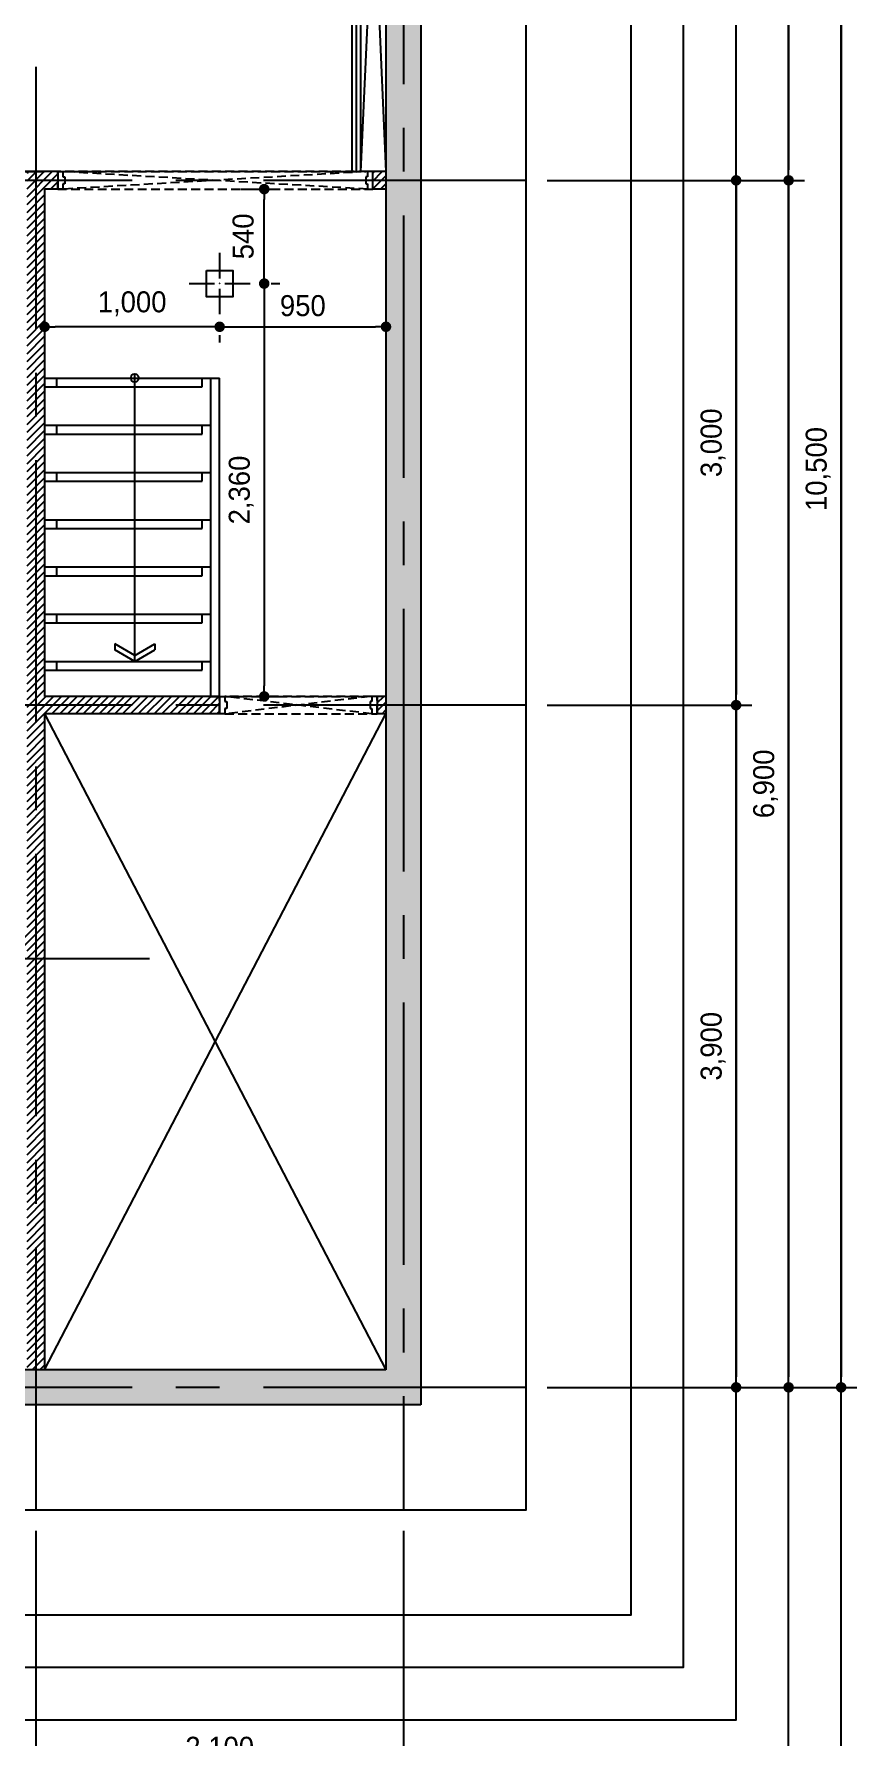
# Model space of a CAD drawing. Header units: millimetres. Extents: x -224448 to 1592092, y -164641 to 319001.
# Drawn here: x -33135 to -28435, y 151205 to 160940 of the extents above; entities that cross this region are included whole.
import ezdxf

# ---------------------------------------------------------------- set-up
doc = ezdxf.new("R2010")
doc.units = ezdxf.units.MM
doc.linetypes.add('CENTER2', pattern=[1.125, 0.75, -0.125, 0.125, -0.125])
doc.linetypes.add('HIDDEN', pattern=[9.525, 6.35, -3.175])
doc.layers.get('Defpoints').update_dxf_attribs({"color": 35})
for name, color, linetype in [('ARREA', 1, 'Continuous'), ('CORE', 7, 'Continuous'), ('DIM', 3, 'Continuous'), ('I-LIGHT', 1, 'Continuous'), ('I_CON', 2, 'Continuous'), ('I_FUR', 6, 'Continuous'), ('I_HAT', 8, 'Continuous'), ('I_WALL', 3, 'Continuous')]:
    doc.layers.add(name, color=color, linetype=linetype)
doc.styles.add('IABU-글꼴스타일', font='')
doc.styles.get('IABU-글꼴스타일').set_extended_font_data('HY울릉도L')
doc.linetypes.add('BATTING', pattern='A,0.00254,-2.54,[134,ltypeshp.shx,S=2.54,R=0,X=-2.54,Y=0],-5.08,[134,ltypeshp.shx,S=2.54,R=180,X=2.54,Y=0],-2.54', length=10.16254)
doc.dimstyles.new('IABC-100 (SUB)', dxfattribs={"dimscale": 60, "dimtxt": 2, "dimasz": 1, "dimexe": 1.5, "dimexo": 2, "dimgap": 1, "dimtad": 1, "dimdec": 0, "dimdsep": 46, "dimlunit": 6, "dimtxsty": 'IABU-글꼴스타일', "dimblk": '1234_Dot', "dimcen": 1, "dimclrd": 4, "dimclre": 4, "dimclrt": 7, "dimadec": 0, "dimazin": 0, "dimtfac": 1, "dimtdec": 0, "dimtix": 1, "dimtmove": 2, "dimatfit": 3, "dimldrblk": '1234_Dot', "dimfxl": 2, "dimtolj": 1, "dimtzin": 0, "dimarcsym": 0})
pattern_1 = [(45, (29872.41, 109636.475), (-22.45064, 22.45064), [])]

# ---------------------------------------------------------------- blocks, each defined once
blk = doc.blocks.new('1234_Dot')
at = {"color": 0, "linetype": 'ByBlock', "lineweight": -2}
blk.add_line((-0.5, 0), (-1, 0), dxfattribs=at)
at = {"color": 0, "linetype": 'ByBlock', "const_width": 0.5}
blk.add_lwpolyline([(-0.25, 0, 1), (0.25, 0, 1)], format="xyb", close=True, dxfattribs=at)
blk = doc.blocks.new('*D845')
at = {"layer": 'Defpoints', "color": 0, "ltscale": 50, "transparency": 16777216}
for p in [(-30324.5, 163703.5), (-30324.5, 153203.5), (-28524.5, 153203.5)]:
    blk.add_point(p, dxfattribs=at)
at = {"layer": 'DIM', "color": 4, "lineweight": -2, "ltscale": 50, "transparency": 16777216}
for p, q in [((-30204.5, 163703.5), (-28434.5, 163703.5)), ((-28524.5, 163643.5), (-28524.5, 153263.5)), ((-30204.5, 153203.5), (-28434.5, 153203.5))]:
    blk.add_line(p, q, dxfattribs=at)
at = {"layer": 'DIM', "color": 4, "lineweight": -2, "ltscale": 50, "transparency": 16777216, "xscale": 60, "yscale": 60, "zscale": 60}
for p, rotation in [((-28524.5, 163703.5), 90), ((-28524.5, 153203.5), 270)]:
    blk.add_blockref('1234_Dot', p, dxfattribs=dict(at, rotation=rotation))
at = {"layer": 'DIM', "color": 7, "ltscale": 50, "transparency": 16777216, "insert": (-28656, 158453.5), "char_height": 120, "attachment_point": 5, "rotation": 90, "style": 'IABU-글꼴스타일'}
blk.add_mtext('\\A1;10,500', dxfattribs=at)
blk = doc.blocks.new('*D846')
at = {"layer": 'Defpoints', "color": 0, "ltscale": 50, "transparency": 16777216}
for p in [(-30324.5, 163703.5), (-30324.5, 160103.5), (-28824.5, 160103.5)]:
    blk.add_point(p, dxfattribs=at)
at = {"layer": 'DIM', "color": 4, "lineweight": -2, "ltscale": 50, "transparency": 16777216}
for p, q in [((-30204.5, 163703.5), (-28734.5, 163703.5)), ((-28824.5, 163643.5), (-28824.5, 160163.5)), ((-30204.5, 160103.5), (-28734.5, 160103.5))]:
    blk.add_line(p, q, dxfattribs=at)
at = {"layer": 'DIM', "color": 4, "lineweight": -2, "ltscale": 50, "transparency": 16777216, "xscale": 60, "yscale": 60, "zscale": 60}
for p, rotation in [((-28824.5, 163703.5), 90), ((-28824.5, 160103.5), 270)]:
    blk.add_blockref('1234_Dot', p, dxfattribs=dict(at, rotation=rotation))
at = {"layer": 'DIM', "color": 7, "ltscale": 50, "transparency": 16777216, "insert": (-28956, 161903.5), "char_height": 120, "attachment_point": 5, "rotation": 90, "style": 'IABU-글꼴스타일'}
blk.add_mtext('\\A1;3,600', dxfattribs=at)
blk = doc.blocks.new('*D830')
at = {"layer": 'Defpoints', "color": 0, "ltscale": 50, "transparency": 16777216}
for p in [(-30324.5, 160103.5), (-30324.5, 153203.5), (-28824.5, 153203.5)]:
    blk.add_point(p, dxfattribs=at)
at = {"layer": 'DIM', "color": 4, "lineweight": -2, "ltscale": 50, "transparency": 16777216}
for p, q in [((-30204.5, 160103.5), (-28734.5, 160103.5)), ((-28824.5, 160043.5), (-28824.5, 153263.5)), ((-30204.5, 153203.5), (-28734.5, 153203.5))]:
    blk.add_line(p, q, dxfattribs=at)
at = {"layer": 'DIM', "color": 4, "lineweight": -2, "ltscale": 50, "transparency": 16777216, "xscale": 60, "yscale": 60, "zscale": 60}
for p, rotation in [((-28824.5, 160103.5), 90), ((-28824.5, 153203.5), 270)]:
    blk.add_blockref('1234_Dot', p, dxfattribs=dict(at, rotation=rotation))
at = {"layer": 'DIM', "color": 7, "ltscale": 50, "transparency": 16777216, "insert": (-28956, 156653.5), "char_height": 120, "attachment_point": 5, "rotation": 90, "style": 'IABU-글꼴스타일'}
blk.add_mtext('\\A1;6,900', dxfattribs=at)
blk = doc.blocks.new('*D847')
at = {"layer": 'Defpoints', "color": 0, "ltscale": 50, "transparency": 16777216}
for p in [(-30324.5, 160103.5), (-30324.5, 157103.5), (-29124.5, 157103.5)]:
    blk.add_point(p, dxfattribs=at)
at = {"layer": 'DIM', "color": 4, "lineweight": -2, "ltscale": 50, "transparency": 16777216}
for p, q in [((-30204.5, 160103.5), (-29034.5, 160103.5)), ((-29124.5, 160043.5), (-29124.5, 157163.5)), ((-30204.5, 157103.5), (-29034.5, 157103.5))]:
    blk.add_line(p, q, dxfattribs=at)
at = {"layer": 'DIM', "color": 4, "lineweight": -2, "ltscale": 50, "transparency": 16777216, "xscale": 60, "yscale": 60, "zscale": 60}
for p, rotation in [((-29124.5, 160103.5), 90), ((-29124.5, 157103.5), 270)]:
    blk.add_blockref('1234_Dot', p, dxfattribs=dict(at, rotation=rotation))
at = {"layer": 'DIM', "color": 7, "ltscale": 50, "transparency": 16777216, "insert": (-29256, 158603.5), "char_height": 120, "attachment_point": 5, "rotation": 90, "style": 'IABU-글꼴스타일'}
blk.add_mtext('\\A1;3,000', dxfattribs=at)
blk = doc.blocks.new('*D831')
at = {"layer": 'Defpoints', "color": 0, "ltscale": 50, "transparency": 16777216}
for p in [(-30324.5, 157103.5), (-30324.5, 153203.5), (-29124.5, 153203.5)]:
    blk.add_point(p, dxfattribs=at)
at = {"layer": 'DIM', "color": 4, "lineweight": -2, "ltscale": 50, "transparency": 16777216}
for p, q in [((-30204.5, 157103.5), (-29034.5, 157103.5)), ((-29124.5, 157043.5), (-29124.5, 153263.5)), ((-30204.5, 153203.5), (-29034.5, 153203.5))]:
    blk.add_line(p, q, dxfattribs=at)
at = {"layer": 'DIM', "color": 4, "lineweight": -2, "ltscale": 50, "transparency": 16777216, "xscale": 60, "yscale": 60, "zscale": 60}
for p, rotation in [((-29124.5, 157103.5), 90), ((-29124.5, 153203.5), 270)]:
    blk.add_blockref('1234_Dot', p, dxfattribs=dict(at, rotation=rotation))
at = {"layer": 'DIM', "color": 7, "ltscale": 50, "transparency": 16777216, "insert": (-29256, 155153.5), "char_height": 120, "attachment_point": 5, "rotation": 90, "style": 'IABU-글꼴스타일'}
blk.add_mtext('\\A1;3,900', dxfattribs=at)
blk = doc.blocks.new('*D832')
at = {"layer": 'Defpoints', "color": 0, "ltscale": 50, "transparency": 16777216}
for p in [(-43024.5, 152503.5), (-33124.5, 152503.5), (-33124.5, 151003.5)]:
    blk.add_point(p, dxfattribs=at)
at = {"layer": 'DIM', "color": 4, "lineweight": -2, "ltscale": 50, "transparency": 16777216}
for p, q in [((-43024.5, 152383.5), (-43024.5, 150913.5)), ((-33124.5, 152383.5), (-33124.5, 150913.5)), ((-42964.5, 151003.5), (-33184.5, 151003.5))]:
    blk.add_line(p, q, dxfattribs=at)
at = {"layer": 'DIM', "color": 4, "lineweight": -2, "ltscale": 50, "transparency": 16777216, "xscale": 60, "yscale": 60, "zscale": 60, "rotation": 180}
blk.add_blockref('1234_Dot', (-43024.5, 151003.5), dxfattribs=at)
at = {"layer": 'DIM', "color": 4, "lineweight": -2, "ltscale": 50, "transparency": 16777216, "xscale": 60, "yscale": 60, "zscale": 60}
blk.add_blockref('1234_Dot', (-33124.5, 151003.5), dxfattribs=at)
at = {"layer": 'DIM', "color": 7, "ltscale": 50, "transparency": 16777216, "insert": (-38074.5, 151134.9), "char_height": 120, "attachment_point": 5, "style": 'IABU-글꼴스타일'}
blk.add_mtext('\\A1;9,900', dxfattribs=at)
blk = doc.blocks.new('*D833')
at = {"layer": 'Defpoints', "color": 0, "ltscale": 50, "transparency": 16777216}
for p in [(-33124.5, 152503.5), (-31024.5, 152503.5), (-31024.5, 151003.5)]:
    blk.add_point(p, dxfattribs=at)
at = {"layer": 'DIM', "color": 4, "lineweight": -2, "ltscale": 50, "transparency": 16777216}
for p, q in [((-33124.5, 152383.5), (-33124.5, 150913.5)), ((-31024.5, 152383.5), (-31024.5, 150913.5)), ((-33064.5, 151003.5), (-31084.5, 151003.5))]:
    blk.add_line(p, q, dxfattribs=at)
at = {"layer": 'DIM', "color": 4, "lineweight": -2, "ltscale": 50, "transparency": 16777216, "xscale": 60, "yscale": 60, "zscale": 60, "rotation": 180}
blk.add_blockref('1234_Dot', (-33124.5, 151003.5), dxfattribs=at)
at = {"layer": 'DIM', "color": 4, "lineweight": -2, "ltscale": 50, "transparency": 16777216, "xscale": 60, "yscale": 60, "zscale": 60}
blk.add_blockref('1234_Dot', (-31024.5, 151003.5), dxfattribs=at)
at = {"layer": 'DIM', "color": 7, "ltscale": 50, "transparency": 16777216, "insert": (-32074.5, 151134.9), "char_height": 120, "attachment_point": 5, "style": 'IABU-글꼴스타일'}
blk.add_mtext('\\A1;2,100', dxfattribs=at)
blk = doc.blocks.new('*D834')
at = {"layer": 'Defpoints', "color": 0, "ltscale": 50, "transparency": 16777216}
for p in [(-45824.5, 152503.5), (-31024.5, 152503.5), (-45824.5, 150703.5)]:
    blk.add_point(p, dxfattribs=at)
at = {"layer": 'DIM', "color": 4, "lineweight": -2, "ltscale": 50, "transparency": 16777216}
for p, q in [((-45824.5, 152383.5), (-45824.5, 150613.5)), ((-31024.5, 152383.5), (-31024.5, 150613.5)), ((-31084.5, 150703.5), (-45764.5, 150703.5))]:
    blk.add_line(p, q, dxfattribs=at)
at = {"layer": 'DIM', "color": 4, "lineweight": -2, "ltscale": 50, "transparency": 16777216, "xscale": 60, "yscale": 60, "zscale": 60, "rotation": 180}
blk.add_blockref('1234_Dot', (-45824.5, 150703.5), dxfattribs=at)
at = {"layer": 'DIM', "color": 4, "lineweight": -2, "ltscale": 50, "transparency": 16777216, "xscale": 60, "yscale": 60, "zscale": 60}
blk.add_blockref('1234_Dot', (-31024.5, 150703.5), dxfattribs=at)
at = {"layer": 'DIM', "color": 7, "ltscale": 50, "transparency": 16777216, "insert": (-38424.5, 150834.9), "char_height": 120, "attachment_point": 5, "style": 'IABU-글꼴스타일'}
blk.add_mtext('\\A1;14,800', dxfattribs=at)
blk = doc.blocks.new('j 10')
at = {"layer": 'I_FUR', "color": 8, "linetype": 'HIDDEN', "ltscale": 8}
for p, q in [((300474.4, 48441.6), (300574.4, 48441.6)), ((300474.4, 48411.6), (300474.4, 48441.6)), ((300474.4, 48441.6), (300474.4, 48441.6)), ((300474.4, 48411.6), (300474.4, 47571.6)), ((300504.4, 48411.6), (300474.4, 48411.6)), ((300474.4, 47571.6), (300574.4, 48411.6)), ((300574.4, 47581.6), (300474.4, 48411.6)), ((300504.4, 48401.6), (300504.4, 48411.6)), ((300544.4, 48401.6), (300504.4, 48401.6)), ((300574.4, 48411.6), (300544.4, 48411.6)), ((300544.4, 48411.6), (300544.4, 48401.6)), ((300574.4, 48441.6), (300574.4, 48411.6)), ((300574.4, 47571.6), (300574.4, 48411.6)), ((300574.4, 48411.6), (300574.4, 47581.6)), ((300504.4, 47571.6), (300474.4, 47571.6)), ((300474.4, 47571.6), (300474.4, 47541.6)), ((300474.4, 47541.6), (300574.4, 47541.6)), ((300474.4, 47541.6), (300474.4, 47541.6)), ((300544.4, 47581.6), (300504.4, 47581.6)), ((300504.4, 47581.6), (300504.4, 47571.6)), ((300544.4, 47571.6), (300544.4, 47581.6)), ((300574.4, 47571.6), (300544.4, 47571.6)), ((300574.4, 47541.6), (300574.4, 47571.6))]:
    blk.add_line(p, q, dxfattribs=at)
blk = doc.blocks.new('j855')
at = {"layer": 'I-LIGHT'}
for p, q in [((96735.3, 140572.4), (96735.3, 140427.4)), ((96560.3, 140397.4), (96705.3, 140397.4)), ((96735.3, 140398.4), (96735.3, 140396.4)), ((96765.3, 140397.4), (96910.3, 140397.4)), ((96735.3, 140367.4), (96735.3, 140222.4))]:
    blk.add_line(p, q, dxfattribs=at)
at = {"layer": 'I-LIGHT', "ltscale": 50}
blk.add_lwpolyline([(96660.3, 140472.4), (96810.3, 140472.4), (96810.3, 140322.4), (96660.3, 140322.4)], close=True, dxfattribs=at)
at = {"layer": 'I-LIGHT'}
blk.add_lwpolyline([(96736.3, 140397.4), (96735.3, 140397.4), (96734.3, 140397.4)], dxfattribs=at)
blk = doc.blocks.new('*D842')
at = {"layer": 'Defpoints', "color": 0, "ltscale": 50, "transparency": 16777216}
for p in [(-32074.5, 160053.5), (-31820, 160053.5), (-31899.5, 159513.5)]:
    blk.add_point(p, dxfattribs=at)
at = {"layer": 'DIM', "color": 4, "lineweight": -2, "ltscale": 50, "transparency": 16777216}
for p, q in [((-31954.5, 160053.5), (-31730, 160053.5)), ((-31820, 159573.5), (-31820, 159993.5)), ((-31779.5, 159513.5), (-31730, 159513.5))]:
    blk.add_line(p, q, dxfattribs=at)
at = {"layer": 'DIM', "color": 4, "lineweight": -2, "ltscale": 50, "transparency": 16777216, "xscale": 60, "yscale": 60, "zscale": 60}
for p, rotation in [((-31820, 160053.5), 90), ((-31820, 159513.5), 270)]:
    blk.add_blockref('1234_Dot', p, dxfattribs=dict(at, rotation=rotation))
at = {"layer": 'DIM', "color": 7, "ltscale": 50, "transparency": 16777216, "insert": (-31940, 159783.5), "char_height": 120, "attachment_point": 5, "rotation": 90, "style": 'IABU-글꼴스타일'}
blk.add_mtext('\\A1;540', dxfattribs=at)
blk = doc.blocks.new('*D858')
at = {"layer": 'Defpoints', "color": 0, "ltscale": 50, "transparency": 16777216}
for p in [(-31899.5, 159513.5), (-31899.5, 157153.5), (-31820, 157153.5)]:
    blk.add_point(p, dxfattribs=at)
at = {"layer": 'DIM', "color": 4, "lineweight": -2, "ltscale": 50, "transparency": 16777216}
for p, q in [((-31779.5, 159513.5), (-31730, 159513.5)), ((-31820, 159453.5), (-31820, 157213.5)), ((-31779.5, 157153.5), (-31730, 157153.5))]:
    blk.add_line(p, q, dxfattribs=at)
at = {"layer": 'DIM', "color": 4, "lineweight": -2, "ltscale": 50, "transparency": 16777216, "xscale": 60, "yscale": 60, "zscale": 60}
for p, rotation in [((-31820, 159513.5), 90), ((-31820, 157153.5), 270)]:
    blk.add_blockref('1234_Dot', p, dxfattribs=dict(at, rotation=rotation))
at = {"layer": 'DIM', "color": 7, "ltscale": 50, "transparency": 16777216, "insert": (-31951.4, 158333.5), "char_height": 120, "attachment_point": 5, "rotation": 90, "style": 'IABU-글꼴스타일'}
blk.add_mtext('\\A1;2,360', dxfattribs=at)
blk = doc.blocks.new('*D859')
at = {"layer": 'Defpoints', "color": 0, "ltscale": 50, "transparency": 16777216}
for p in [(-33074.5, 159338.5), (-33074.5, 159266.6), (-32074.5, 159338.5)]:
    blk.add_point(p, dxfattribs=at)
at = {"layer": 'DIM', "color": 4, "lineweight": -2, "ltscale": 50, "transparency": 16777216}
for p, q in [((-32134.5, 159266.6), (-33014.5, 159266.6)), ((-33074.5, 159218.5), (-33074.5, 159176.6)), ((-32074.5, 159218.5), (-32074.5, 159176.6))]:
    blk.add_line(p, q, dxfattribs=at)
at = {"layer": 'DIM', "color": 4, "lineweight": -2, "ltscale": 50, "transparency": 16777216, "xscale": 60, "yscale": 60, "zscale": 60, "rotation": 180}
blk.add_blockref('1234_Dot', (-33074.5, 159266.6), dxfattribs=at)
at = {"layer": 'DIM', "color": 4, "lineweight": -2, "ltscale": 50, "transparency": 16777216, "xscale": 60, "yscale": 60, "zscale": 60}
blk.add_blockref('1234_Dot', (-32074.5, 159266.6), dxfattribs=at)
at = {"layer": 'DIM', "color": 7, "ltscale": 50, "transparency": 16777216, "insert": (-32574.5, 159398), "char_height": 120, "attachment_point": 5, "style": 'IABU-글꼴스타일'}
blk.add_mtext('\\A1;1,000', dxfattribs=at)
blk = doc.blocks.new('*D860')
at = {"layer": 'Defpoints', "color": 0, "ltscale": 50, "transparency": 16777216}
for p in [(-32074.5, 159338.5), (-31124.5, 159338.5), (-31124.5, 159266.6)]:
    blk.add_point(p, dxfattribs=at)
at = {"layer": 'DIM', "color": 4, "lineweight": -2, "ltscale": 50, "transparency": 16777216}
for p, q in [((-32014.5, 159266.6), (-31184.5, 159266.6)), ((-32074.5, 159218.5), (-32074.5, 159176.6)), ((-31124.5, 159218.5), (-31124.5, 159176.6))]:
    blk.add_line(p, q, dxfattribs=at)
at = {"layer": 'DIM', "color": 4, "lineweight": -2, "ltscale": 50, "transparency": 16777216, "xscale": 60, "yscale": 60, "zscale": 60, "rotation": 180}
blk.add_blockref('1234_Dot', (-32074.5, 159266.6), dxfattribs=at)
at = {"layer": 'DIM', "color": 4, "lineweight": -2, "ltscale": 50, "transparency": 16777216, "xscale": 60, "yscale": 60, "zscale": 60}
blk.add_blockref('1234_Dot', (-31124.5, 159266.6), dxfattribs=at)
at = {"layer": 'DIM', "color": 7, "ltscale": 50, "transparency": 16777216, "insert": (-31599.5, 159386.6), "char_height": 120, "attachment_point": 5, "style": 'IABU-글꼴스타일'}
blk.add_mtext('\\A1;950', dxfattribs=at)

msp = doc.modelspace()

# ---------------------------------------------------------------- hatches: boundary and pattern name
at = {"layer": 'I_HAT', "true_color": 0x000000}
h = msp.add_hatch(color=18, dxfattribs=at)
h.dxf.hatch_style = 1
h.paths.add_polyline_path([(-30924.535, 163803.458), (-45318.984, 163803.458), (-45930.412, 153103.458), (-30924.535, 153103.458)])
h.paths.add_polyline_path([(-31124.535, 163603.458), (-31124.535, 153303.458), (-45718.657, 153303.458), (-45130.086, 163603.458)], flags=16)
h.paths.add_polyline_path([(-43472.035, 163080.535), (-43472.035, 162654.556), (-43074.535, 162654.556), (-43074.535, 161103.458), (-42974.535, 161103.458), (-42949.535, 161103.458), (-42949.535, 163578.458), (-31149.535, 163578.458), (-31149.535, 160153.458), (-31174.535, 160153.458), (-31174.535, 163553.458), (-42924.535, 163553.458), (-42924.535, 161103.458), (-42974.535, 161103.458), (-43074.535, 161103.458), (-43074.535, 161124.556), (-44059.535, 161124.556), (-44259.535, 161124.556), (-44309.535, 161124.556), (-44309.535, 161074.556), (-44823.799, 161074.556, -1), (-44870.27, 161074.556, -0.41421356), (-44847.035, 161097.791), (-44847.035, 163080.535)], flags=0)
h.paths.add_polyline_path([(-44059.535, 162804.556), (-44059.535, 161864.556), (-44009.535, 161864.556), (-44009.535, 161914.556), (-43472.035, 161914.556), (-43472.035, 161174.556), (-43445.432, 161174.556), (-43357.757, 161225.175), (-43357.757, 161190.534), (-43472.035, 161124.556), (-43586.312, 161190.534), (-43586.312, 161225.175), (-43498.637, 161174.556), (-43472.035, 161174.556), (-43472.035, 161494.556), (-44059.535, 161494.556), (-44059.535, 162804.556), (-44109.535, 162804.556), (-44109.535, 161494.556), (-44209.535, 161494.556), (-44209.535, 162804.556)], flags=0)
h.paths.add_polyline_path([(-42974.535, 160203.458), (-42924.535, 160203.458), (-42924.535, 155803.458), (-42974.535, 155803.458)], flags=0)
h.paths.add_polyline_path([(-43074.535, 160053.458), (-43074.535, 153303.458), (-45332.943, 160053.458)], flags=0)
h.paths.add_polyline_path([(-33074.535, 158973.458), (-32582.671, 158973.458, -1), (-32536.2, 158973.458), (-32074.535, 158973.458), (-32074.535, 157153.458), (-32074.535, 157053.458), (-33074.535, 157053.458), (-32099.535, 155178.458), (-33074.535, 153303.458), (-33074.535, 157053.458), (-32074.535, 157053.458), (-32074.535, 157153.458), (-32124.535, 157153.458), (-33074.535, 157153.458)], flags=0)
h.paths.add_polyline_path([(-32124.535, 158703.458), (-32124.535, 157353.458), (-32174.535, 157353.458), (-32174.535, 157303.458), (-33006.936, 157303.458), (-33006.936, 157353.458), (-32559.436, 157353.458), (-32673.713, 157419.436), (-32673.713, 157454.077), (-32559.436, 157388.099), (-32559.436, 157573.458), (-33006.936, 157573.458), (-33006.936, 157623.458), (-32559.436, 157623.458), (-32559.436, 157843.458), (-33006.936, 157843.458), (-33006.936, 157893.458), (-32559.436, 157893.458), (-32559.436, 158113.458), (-33006.936, 158113.458), (-33006.936, 158163.458), (-32559.436, 158163.458), (-32559.436, 158383.458), (-33006.936, 158383.458), (-33006.936, 158433.458), (-32559.436, 158433.458), (-32559.436, 158653.458), (-33006.936, 158653.458), (-33006.936, 158703.458)], flags=0)
at = {"layer": 'I_HAT'}
h = msp.add_hatch(dxfattribs=at)
h.set_pattern_fill('ANSI31', color=256, scale=10)
h.set_pattern_definition([(45, (33680.907, 10549.89), (-22.4506403, 22.4506403), [])])
h.paths.add_polyline_path([(-43024.535, 160103.458), (-45330.086, 160103.458), (-45332.943, 160053.458), (-43074.535, 160053.458), (-43074.535, 155753.458), (-43024.535, 155753.458)])
h.paths.add_polyline_path([(-42974.535, 160103.458), (-43024.535, 160103.458), (-43024.535, 155753.458), (-42924.535, 155753.458), (-42924.535, 155803.458), (-42974.535, 155803.458)])
h.paths.add_polyline_path([(-43024.535, 160153.458), (-43074.535, 160153.458), (-45327.229, 160153.458), (-45330.086, 160103.458), (-43024.535, 160103.458)])
h.paths.add_polyline_path([(-42974.535, 160153.458), (-43024.535, 160153.458), (-43024.535, 160103.458), (-42974.535, 160103.458)])
h.paths.add_polyline_path([(-42974.535, 155703.458), (-42924.535, 155703.458), (-42924.535, 155753.458), (-43024.535, 155753.458), (-43024.535, 153303.458), (-42974.535, 153303.458)])
h.paths.add_polyline_path([(-43024.535, 155753.458), (-43074.535, 155753.458), (-43074.535, 153303.458), (-43024.535, 153303.458)])
h.paths.add_polyline_path([(-35774.513, 153728.872), (-35234.513, 153728.872), (-35234.513, 153931.729), (-35774.513, 153931.729)], flags=9)
h.paths.add_polyline_path([(-37934.85, 154941.485), (-37291.719, 154941.485), (-37291.719, 155188.77), (-37934.85, 155188.77)], flags=9)
h.paths.add_polyline_path([(-37846.394, 158991.231), (-37096.075, 158991.231), (-37096.075, 159279.731), (-37846.394, 159279.731)], flags=9)
h.paths.add_polyline_path([(-39612.603, 157630.602), (-37198.115, 157630.602), (-37198.115, 157928.72), (-39612.603, 157928.72)], flags=9)
h.paths.add_polyline_path([(-39586.159, 157888.152), (-37048.323, 157888.152), (-37048.323, 158177.752), (-39586.159, 158177.752)], flags=9)
h.paths.add_polyline_path([(-39633.6, 158121.984), (-38624.628, 158121.984), (-38624.628, 158420.102), (-39633.6, 158420.102)], flags=9)
h.paths.add_polyline_path([(-39600.381, 158319.984), (-34544.583, 158319.984), (-34544.583, 158618.102), (-39600.381, 158618.102)], flags=9)
h.paths.add_polyline_path([(-32190.18, 154871.285), (-31548.633, 154871.285), (-31548.633, 155159.785), (-32190.18, 155159.785)], flags=9)
h.paths.add_polyline_path([(-32767.574, 154560.797), (-31576.762, 154560.797), (-31576.762, 154933.5), (-32767.574, 154933.5)], flags=9)
h.paths.add_polyline_path([(-41811.35, 162149.497), (-39602.968, 162149.497), (-39602.968, 163010.287), (-41811.35, 163010.287)], flags=9)
h.paths.add_polyline_path([(-38321.401, 154602.99), (-37675.995, 154602.99), (-37675.995, 154975.693), (-38321.401, 154975.693)], flags=9)
h.paths.add_polyline_path([(-38869.733, 158676.484), (-37133.515, 158676.484), (-37133.515, 159049.187), (-38869.733, 159049.187)], flags=9)
h = msp.add_hatch(dxfattribs=at)
h.set_pattern_fill('ANSI31', color=256, scale=10)
h.set_pattern_definition(pattern_1)
h.paths.add_polyline_path([(-33074.535, 157053.458), (-32074.535, 157053.458), (-32074.535, 157153.458), (-32124.535, 157153.458), (-33074.535, 157153.458), (-33074.535, 160053.458), (-32999.535, 160053.458), (-32999.535, 160153.458), (-33174.535, 160153.458), (-33174.535, 155803.458), (-33224.535, 155803.458), (-33224.535, 155703.458), (-33174.535, 155703.458), (-33174.535, 153303.458), (-33074.535, 153303.458)])
h = msp.add_hatch(dxfattribs=at)
h.set_pattern_fill('ANSI31', color=256, scale=10)
h.set_pattern_definition(pattern_1)
h.paths.add_polyline_path([(-31124.535, 160153.458), (-31199.535, 160153.458), (-31199.535, 160053.458), (-31124.535, 160053.458)])
h.paths.add_polyline_path([(-31124.535, 157153.458), (-31174.535, 157153.458), (-31174.535, 157053.458), (-31124.535, 157053.458)])

# ---------------------------------------------------------------- linework, layer by layer
at = {"color": 9}
for p, q in [((-31124.535, 163373.458), (-31269.926, 160153.458)), ((-31269.926, 163373.458), (-31124.535, 160153.458))]:
    msp.add_line(p, q, dxfattribs=at)
at = {"layer": 'ARREA', "color": 1, "linetype": 'CENTER2', "ltscale": 2000}
for p, q in [((-31024.535, 164403.458), (-31024.535, 152503.458)), ((-33124.535, 160753.458), (-33124.535, 152503.458)), ((-30324.535, 160103.458), (-33774.535, 160103.458)), ((-30324.535, 157103.458), (-33774.535, 157103.458)), ((-32474.535, 155653.458), (-43674.535, 155653.458)), ((-30324.535, 153203.458), (-46525.677, 153203.458))]:
    msp.add_line(p, q, dxfattribs=at)
at = {"layer": 'CORE'}
msp.add_line((-32124.535, 157153.458), (-32074.535, 157153.458), dxfattribs=at)
at = {"layer": 'Defpoints'}
for points in [[(-28524.535, 166197.525), (-48325.677, 166197.525), (-48325.677, 150703.458), (-28524.535, 150703.458)], [(-28824.535, 165897.525), (-48025.677, 165897.525), (-48025.677, 151003.458), (-28824.535, 151003.458)], [(-29124.535, 165597.525), (-47725.677, 165597.525), (-47725.677, 151303.458), (-29124.535, 151303.458)], [(-29424.535, 165297.525), (-47425.677, 165297.525), (-47425.677, 151603.458), (-29424.535, 151603.458)], [(-29724.535, 164997.525), (-47125.677, 164997.525), (-47125.677, 151903.458), (-29724.535, 151903.458)], [(-30324.535, 164397.525), (-46525.677, 164397.525), (-46525.677, 152503.458), (-30324.535, 152503.458)]]:
    msp.add_lwpolyline(points, close=True, dxfattribs=at)
at = {"layer": 'I_CON'}
for p, q in [((-30924.535, 163803.458), (-30924.535, 153103.458)), ((-31124.535, 163603.458), (-31124.535, 153303.458)), ((-31124.535, 153303.458), (-45718.657, 153303.458)), ((-30924.535, 153103.458), (-45930.412, 153103.458))]:
    msp.add_line(p, q, dxfattribs=at)
at = {"layer": 'I_FUR', "color": 8, "linetype": 'BATTING', "ltscale": 2.4}
msp.add_line((-31294.926, 163373.458), (-31294.926, 160153.458), dxfattribs=at)
at = {"layer": 'I_FUR', "color": 8, "linetype": 'HIDDEN', "ltscale": 8}
for p, q in [((-31229.535, 160153.458), (-32999.535, 160153.458)), ((-32999.535, 160053.458), (-32999.535, 160153.458)), ((-32999.535, 160153.458), (-32969.535, 160153.458)), ((-32999.535, 160153.458), (-31239.535, 160153.458)), ((-32969.535, 160153.458), (-32969.535, 160123.458)), ((-31229.535, 160053.458), (-32969.535, 160153.458)), ((-31239.535, 160153.458), (-32969.535, 160053.458)), ((-31199.535, 160153.458), (-31229.535, 160153.458)), ((-31229.535, 160153.458), (-31229.535, 160123.458)), ((-31199.535, 160053.458), (-31199.535, 160153.458)), ((-32999.535, 160053.458), (-31229.535, 160053.458)), ((-32969.535, 160053.458), (-32999.535, 160053.458)), ((-32999.535, 160053.458), (-32999.535, 160053.458)), ((-32969.535, 160123.458), (-32959.535, 160123.458)), ((-32959.535, 160083.458), (-32969.535, 160083.458)), ((-32969.535, 160083.458), (-32969.535, 160053.458)), ((-32959.535, 160123.458), (-32959.535, 160083.458)), ((-31229.535, 160123.458), (-31239.535, 160123.458)), ((-31239.535, 160123.458), (-31239.535, 160083.458)), ((-31239.535, 160083.458), (-31229.535, 160083.458)), ((-31229.535, 160083.458), (-31229.535, 160053.458)), ((-31229.535, 160053.458), (-31199.535, 160053.458)), ((-31199.535, 160053.458), (-31199.535, 160053.458))]:
    msp.add_line(p, q, dxfattribs=at)
at = {"layer": 'I_HAT'}
for p, q in [((-33074.535, 158973.458), (-32074.535, 158973.458)), ((-33006.936, 158973.458), (-33006.936, 158923.458)), ((-32559.436, 157353.458), (-32559.436, 158996.694)), ((-32559.436, 158973.458), (-32559.436, 158996.694)), ((-32174.535, 158923.458), (-32174.535, 158973.458)), ((-32124.535, 157153.458), (-32124.535, 158973.458)), ((-32074.535, 157153.458), (-32074.535, 158973.458)), ((-33074.535, 158923.458), (-32174.535, 158923.458)), ((-33074.535, 158703.458), (-32124.535, 158703.458)), ((-33006.936, 158703.458), (-33006.936, 158653.458)), ((-32174.535, 158653.458), (-32174.535, 158703.458)), ((-33074.535, 158653.458), (-32174.535, 158653.458)), ((-33074.535, 158433.458), (-32124.535, 158433.458)), ((-33006.936, 158433.458), (-33006.936, 158383.458)), ((-32174.535, 158383.458), (-32174.535, 158433.458)), ((-33074.535, 158383.458), (-32174.535, 158383.458)), ((-33074.535, 158163.458), (-32124.535, 158163.458)), ((-33074.535, 158113.458), (-32174.535, 158113.458)), ((-33006.936, 158163.458), (-33006.936, 158113.458)), ((-32174.535, 158113.458), (-32174.535, 158163.458)), ((-33074.535, 157893.458), (-32124.535, 157893.458)), ((-33074.535, 157843.458), (-32174.535, 157843.458)), ((-33006.936, 157893.458), (-33006.936, 157843.458)), ((-32174.535, 157843.458), (-32174.535, 157893.458)), ((-33074.535, 157623.458), (-32124.535, 157623.458)), ((-33006.936, 157623.458), (-33006.936, 157573.458)), ((-32174.535, 157573.458), (-32174.535, 157623.458)), ((-33074.535, 157573.458), (-32174.535, 157573.458)), ((-32559.436, 157388.099), (-32673.713, 157454.077)), ((-32673.713, 157454.077), (-32673.713, 157419.436)), ((-32559.436, 157353.458), (-32673.713, 157419.436)), ((-32559.436, 157388.099), (-32445.158, 157454.077)), ((-32559.436, 157353.458), (-32445.158, 157419.436)), ((-32445.158, 157454.077), (-32445.158, 157419.436)), ((-33074.535, 157353.458), (-32124.535, 157353.458)), ((-33006.936, 157353.458), (-33006.936, 157303.458)), ((-32174.535, 157303.458), (-32174.535, 157353.458)), ((-33074.535, 157303.458), (-32174.535, 157303.458)), ((-33074.535, 157053.458), (-31124.535, 153303.458)), ((-33074.535, 153303.458), (-31124.535, 157053.458))]:
    msp.add_line(p, q, dxfattribs=at)
msp.add_circle((-32559.436, 158973.458), 23.235, dxfattribs=at)
at = {"layer": 'I_WALL'}
for p, q in [((-31319.926, 163423.458), (-31319.926, 160153.458)), ((-31269.926, 163423.458), (-31269.926, 160153.458)), ((-33393.048, 160153.458), (-33074.535, 160153.458)), ((-32999.535, 160153.458), (-33274.535, 160153.458)), ((-31124.535, 160153.458), (-31199.535, 160153.458)), ((-32999.535, 160053.458), (-33074.535, 160053.458)), ((-33074.535, 160053.458), (-33074.535, 157153.458)), ((-31124.535, 160053.458), (-31199.535, 160053.458)), ((-32074.535, 157153.458), (-33074.535, 157153.458)), ((-32074.535, 157153.458), (-32074.535, 157053.458)), ((-31124.535, 157153.458), (-31174.535, 157153.458)), ((-31174.535, 157153.458), (-31174.535, 157053.458)), ((-32074.535, 157053.458), (-33074.535, 157053.458)), ((-33074.535, 157053.458), (-33074.535, 153303.458)), ((-31124.535, 157053.458), (-31174.535, 157053.458))]:
    msp.add_line(p, q, dxfattribs=at)
for points in [[(-32999.535, 160153.458), (-32999.535, 160053.458)], [(-31199.535, 160053.458), (-31199.535, 160153.458)]]:
    msp.add_lwpolyline(points, dxfattribs=at)

# ---------------------------------------------------------------- block references
msp.add_blockref('j855', (-128809.87, 19116.046))
at = {"layer": 'I_HAT', "rotation": 90}
msp.add_blockref('j 10', (16367.099, -143420.972), dxfattribs=at)

# ---------------------------------------------------------------- dimensions: what is measured, and where the dimension line sits
at = {"layer": 'DIM', "ltscale": 50}
for base, p1, p2, picture, middle in [((-28524.535, 153203.458), (-30324.535, 163703.458), (-30324.535, 153203.458), '*D845', (-28655.963, 158453.458)), ((-28824.535, 160103.458), (-30324.535, 163703.458), (-30324.535, 160103.458), '*D846', (-28955.963, 161903.458)), ((-31820, 160053.458), (-31899.532, 159513.458), (-32074.532, 160053.458), '*D842', (-31940, 159783.458)), ((-28824.535, 153203.458), (-30324.535, 160103.458), (-30324.535, 153203.458), '*D830', (-28955.963, 156653.458)), ((-29124.535, 157103.458), (-30324.535, 160103.458), (-30324.535, 157103.458), '*D847', (-29255.963, 158603.458)), ((-31820, 157153.458), (-31899.532, 159513.458), (-31899.532, 157153.458), '*D858', (-31951.429, 158333.458)), ((-29124.535, 153203.458), (-30324.535, 157103.458), (-30324.535, 153203.458), '*D831', (-29255.963, 155153.458))]:
    dim = msp.add_linear_dim(base=base, p1=p1, p2=p2, angle=90, dimstyle='IABC-100 (SUB)', dxfattribs=at)
    dim.commit()
    dim.dimension.update_dxf_attribs({"geometry": picture, "text_midpoint": middle})
for base, p1, p2, picture, middle in [((-33074.535, 159266.584), (-32074.532, 159338.458), (-33074.535, 159338.458), '*D859', (-32574.533, 159398.012)), ((-31124.535, 159266.584), (-32074.532, 159338.458), (-31124.535, 159338.458), '*D860', (-31599.533, 159386.584)), ((-45824.535, 150703.458), (-31024.535, 152503.458), (-45824.535, 152503.458), '*D834', (-38424.535, 150834.887)), ((-33124.535, 151003.458), (-43024.535, 152503.458), (-33124.535, 152503.458), '*D832', (-38074.535, 151134.887)), ((-31024.535, 151003.458), (-33124.535, 152503.458), (-31024.535, 152503.458), '*D833', (-32074.535, 151134.887))]:
    dim = msp.add_linear_dim(base=base, p1=p1, p2=p2, dimstyle='IABC-100 (SUB)', dxfattribs=at)
    dim.commit()
    dim.dimension.update_dxf_attribs({"geometry": picture, "text_midpoint": middle})

doc.saveas('drawing.dxf')
